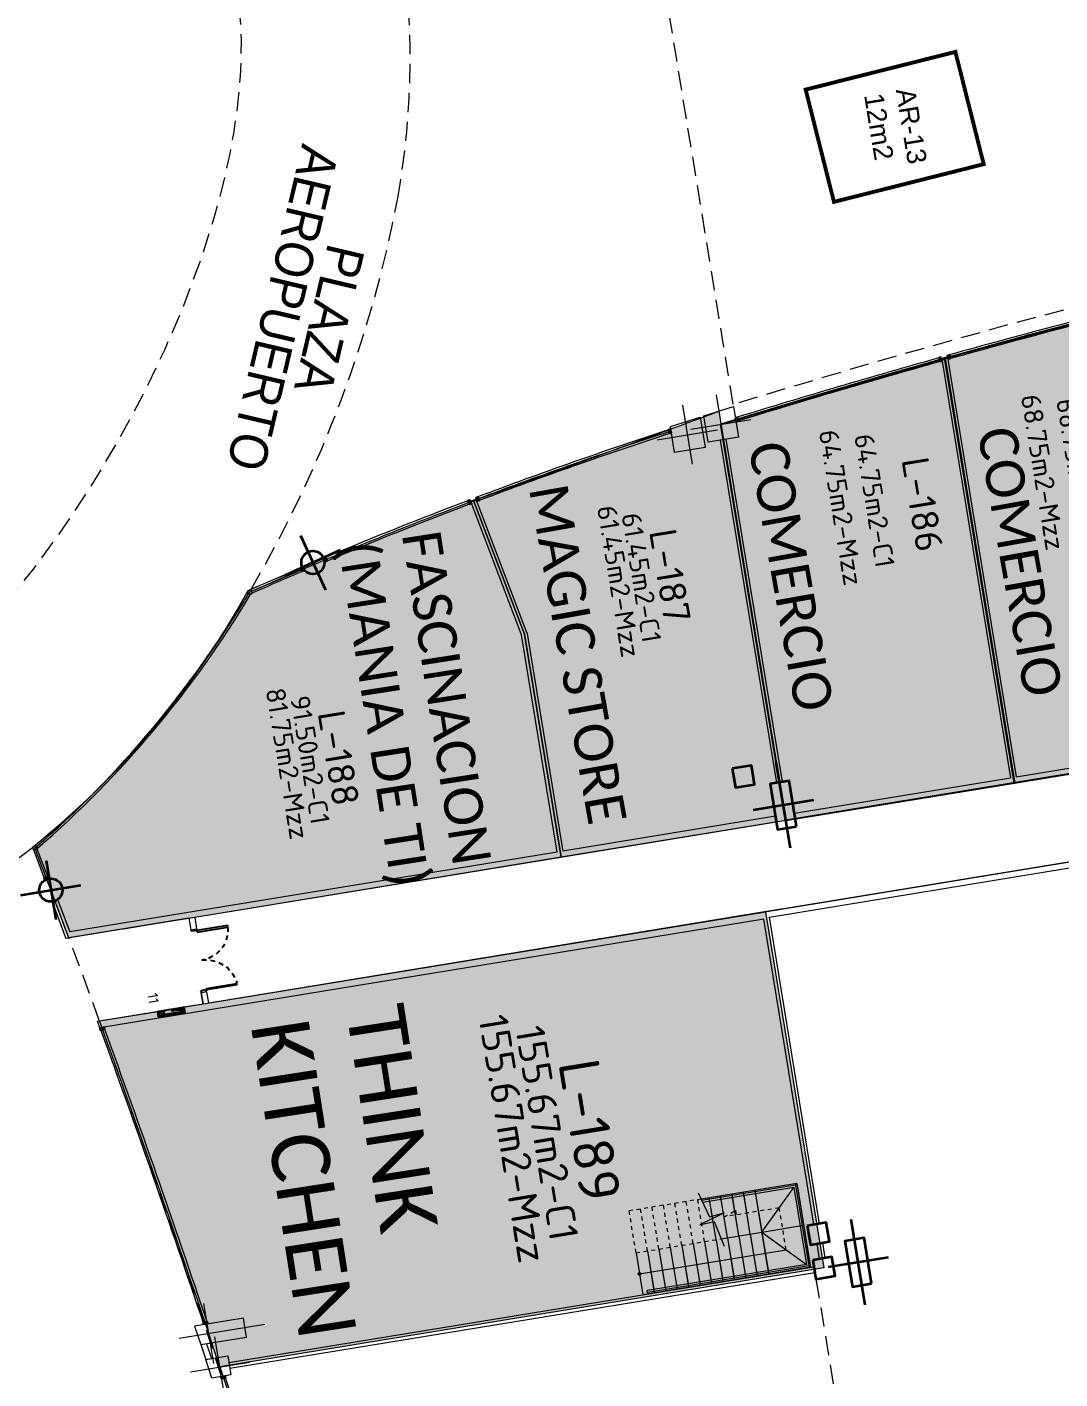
# Model space of a CAD drawing. Header units: metres. Extents: x 2 to 659295185, y -28 to 1124222152.
# Drawn here: x 655519.72 to 655546.47, y 1126526.13 to 1126561.16 of the extents above; entities that cross this region are included whole.
import ezdxf
from ezdxf.enums import TextEntityAlignment as Align

# ---------------------------------------------------------------- set-up
doc = ezdxf.new("R2010")
doc.units = ezdxf.units.M
doc.header["$MEASUREMENT"] = 0
for name, pattern in [('CCSM_C1_CUERPO BJ$0$CONTINUA', [0]), ('CCSM_C1_CUERPO BJ$0$HIDDEN2', [0.1875, 0.125, -0.0625]), ('CCSM_C1_CUERPO CK$0$CONTINUA', [0]), ('CCSM_C1_CUERPO CK$0$DASHED', [0.75, 0.5, -0.25]), ('CCSM_C1_CUERPO CK$0$HIDDEN', [0.375, 0.25, -0.125]), ('CCSM_C1_CUERPO EL$0$DASHED', [0.75, 0.5, -0.25]), ('CONTINUA', [0]), ('DASHDOT', [1, 0.5, -0.25, 0, -0.25]), ('DASHED', [0.75, 0.5, -0.25]), ('HIDDEN', [0.375, 0.25, -0.125])]:
    doc.linetypes.add(name, pattern=pattern)
doc.layers.get('0').update_dxf_attribs({"linetype": 'CONTINUOUS'})
for name, color, linetype in [('CCSM_C1_CUERPO BJ$0$A-AREAS COMERCIALES', 151, 'CONTINUOUS'), ('CCSM_C1_CUERPO BJ$0$A-EQUIPOS', 9, 'CONTINUOUS'), ('CCSM_C1_CUERPO BJ$0$A-FRENTE DE LOCAL', 4, 'CONTINUOUS'), ('CCSM_C1_CUERPO BJ$0$A-LOCAL ID', 7, 'CONTINUOUS'), ('CCSM_C1_CUERPO BJ$0$A-MARCOS LOCALES', 4, 'CONTINUOUS'), ('CCSM_C1_CUERPO BJ$0$A-PARED', 2, 'CCSM_C1_CUERPO BJ$0$CONTINUA'), ('CCSM_C1_CUERPO BJ$0$A-PUERTA', 5, 'CCSM_C1_CUERPO BJ$0$CONTINUA'), ('CCSM_C1_CUERPO BJ$0$ID_AREA EXACTA', 7, 'CONTINUOUS'), ('CCSM_C1_CUERPO BJ$0$ID_Nº LOCAL', 7, 'CONTINUOUS'), ('CCSM_C1_CUERPO BJ$0$ID_RUBRO', 7, 'CONTINUOUS'), ('CCSM_C1_CUERPO CK$0$A-FRENTE DE LOCAL', 4, 'CONTINUOUS'), ('CCSM_C1_CUERPO CK$0$A-LOCAL ID', 7, 'CONTINUOUS'), ('CCSM_C1_CUERPO CK$0$A-MARCOS LOCALES', 4, 'CONTINUOUS'), ('CCSM_C1_CUERPO CK$0$A-PARED', 2, 'CCSM_C1_CUERPO CK$0$CONTINUA'), ('CCSM_C1_CUERPO CK$0$A-PROYECCIONES SUP', 5, 'CCSM_C1_CUERPO CK$0$DASHED'), ('CCSM_C1_CUERPO CK$0$ID_AREA EXACTA', 7, 'CONTINUOUS'), ('CCSM_C1_CUERPO CK$0$ID_Nº LOCAL', 7, 'CONTINUOUS'), ('CCSM_C1_CUERPO CK$0$ID_RUBRO', 7, 'CONTINUOUS'), ('CCSM_C1_CUERPO EL$0$A-PROYECCIONES', 5, 'CCSM_C1_CUERPO EL$0$DASHED'), ('CCSM_XREF KIOSKOSE$0$Kiosco General', 154, 'CONTINUOUS')]:
    doc.layers.add(name, color=color, linetype=linetype)
for name, color, linetype, lineweight in [('CCSM_C1_CUERPO BJ$0$ENUMERACIÓN DE CAJETIN DE EXTINSIÓN', 8, 'CONTINUOUS', 0), ('CCSM_XREF ESTRUCTURA15$0$E-CA-COLUMNA', 2, 'CONTINUOUS', 35), ('CCSM_XREF ESTRUCTURA15$0$E-CC-COLUMNA', 2, 'CONTINUOUS', 35), ('CCSM_XREF ESTRUCTURA15$0$E-CJ-COLUMNA', 2, 'CONTINUOUS', 35), ('CCSM_XREF ESTRUCTURA15$0$E-CK-COLUMNA', 2, 'CONTINUOUS', 35), ('LOCALES ASIGNADOS', 41, 'DASHDOT', 0), ('LOCALES PROPIOS', 101, 'CONTINUA', 0), ('NOMBRES LOCATARIOS', 7, 'CONTINUA', 0), ('XREF ESCALERAS', 252, 'CONTINUOUS', 0)]:
    doc.layers.add(name, color=color, linetype=linetype, lineweight=lineweight)
doc.layers.add('CCSM_C1_CUERPO CK$0$A-AREAS COMERCIALES', color=151, linetype='CONTINUOUS', plot=False)
doc.styles.add('CCSM_C1_CUERPO BJ$0$ROMANS', font='romans__.ttf')
doc.styles.add('CCSM_C1_CUERPO CK$0$ROMANS', font='romans__.ttf')
doc.styles.add('CCSM_C1_CUERPO CK$0$sigo', font='arial.ttf', dxfattribs={"width": 0.9})
doc.styles.add('CCSM_XREF KIOSKOSE$0$Standard', font='txt')
doc.styles.get("Standard").update_dxf_attribs({"font": 'tahoma.ttf'})

# ---------------------------------------------------------------- blocks, each defined once
blk = doc.blocks.new('CCSM_C1_CUERPO BJ$0$MARCO LOCAL-COLUMNA')
at = {"layer": 'CCSM_C1_CUERPO BJ$0$A-MARCOS LOCALES'}
for points in [[(655585.123, 1126575.588), (655585.173, 1126575.588), (655585.173, 1126575.488), (655585.123, 1126575.488)], [(655585.128, 1126575.583), (655585.168, 1126575.583), (655585.168, 1126575.493), (655585.128, 1126575.493)]]:
    blk.add_lwpolyline(points, close=True, dxfattribs=at)
blk = doc.blocks.new('CCSM_C1_CUERPO BJ$0$P. Doble 180+')
for p, q in [((-0.138, 1.765), (-0.138, 1.75)), ((-0.018, 1.765), (-0.018, 1.75)), ((-0.953, 1.72), (-0.153, 1.72)), ((-0.953, 1.72), (-0.953, 1.68)), ((-0.153, 1.68), (-0.953, 1.68)), ((-0.138, 1.75), (-0.153, 1.75)), ((-0.153, 1.75), (-0.153, 1.725)), ((-0.153, 1.725), (-0.108, 1.725)), ((-0.153, 1.72), (-0.153, 1.68)), ((-0.108, 1.715), (-0.003, 1.726)), ((-0.108, 1.725), (-0.108, 1.715)), ((-0.018, 1.75), (-0.003, 1.75)), ((-0.003, 1.75), (-0.003, 1.725)), ((-0.153, 0.201), (-0.953, 0.201)), ((-0.953, 0.161), (-0.953, 0.201)), ((-0.953, 0.161), (-0.953, 0.201)), ((-0.953, 0.161), (-0.153, 0.161)), ((-0.153, 0.161), (-0.153, 0.201)), ((-0.153, 0.156), (-0.108, 0.156)), ((-0.153, 0.131), (-0.153, 0.156)), ((-0.138, 0.131), (-0.153, 0.131)), ((-0.138, 0.116), (-0.138, 0.131)), ((-0.108, 0.166), (-0.003, 0.156)), ((-0.108, 0.156), (-0.108, 0.166)), ((-0.018, 0.116), (-0.018, 0.131)), ((-0.018, 0.131), (-0.003, 0.131)), ((-0.003, 0.131), (-0.003, 0.156))]:
    blk.add_line(p, q)
at = {"color": 8, "linetype": 'CCSM_C1_CUERPO BJ$0$HIDDEN2'}
for centre, radius, start, end in [((-0.168, 1.726), 0.786, 183.0679, 271.0767), ((-0.135, 0.118), 0.822, 91.2277, 174.0069)]:
    blk.add_arc(centre, radius, start, end, dxfattribs=at)
blk = doc.blocks.new('CCSM_C1_CUERPO BJ$0$FRENTE DE LOCAL')
for points in [[(-0.14, 0), (-0.09, 0), (-0.09, -0.1), (-0.14, -0.1)], [(-0.135, -0.005), (-0.095, -0.005), (-0.095, -0.095), (-0.135, -0.095)], [(-0.085, -0.005), (-0.075, -0.005), (-0.075, 0), (-0.09, 0), (-0.09, -0.055), (0.09, -0.055), (0.09, 0), (0.075, 0), (0.075, -0.005), (0.085, -0.005), (0.085, -0.05), (-0.085, -0.05)], [(0.14, 0), (0.09, 0), (0.09, -0.1), (0.14, -0.1)], [(0.135, -0.005), (0.095, -0.005), (0.095, -0.095), (0.135, -0.095)]]:
    blk.add_lwpolyline(points, close=True)
blk = doc.blocks.new('CCSM_C1_CUERPO BJ$0$FRENTE DE LOCAL2')
for points in [[(-0.05, -0.05), (-0.05, 0), (0.05, 0), (0.05, -0.05)], [(-0.045, -0.045), (-0.045, -0.005), (0.045, -0.005), (0.045, -0.045)]]:
    blk.add_lwpolyline(points, close=True)
blk = doc.blocks.new('CCSM_C1_CUERPO BJ$0$IDENT LOCAL')
at = {"style": 'CCSM_C1_CUERPO BJ$0$ROMANS'}
for tag, height, p in [('AREA-EXACTA', 0.5, (0.587, 0.096)), ('NºLOCAL', 0.7, (1.17, 0.119)), ('RUBRO', 0.35, (0, 0)), ('USO', 0.35, (-0.587, -0.096))]:
    blk.add_attdef(tag, text='', height=height, rotation=279.3085, dxfattribs=at).set_placement(p, align=Align.BOTTOM_CENTER)
blk = doc.blocks.new('CCSM_C1_CUERPO CK$0$MARCO LOCAL-PARED')
for points in [[(655585.328, 1126575.539), (655585.378, 1126575.539), (655585.378, 1126575.439), (655585.328, 1126575.439)], [(655585.333, 1126575.534), (655585.373, 1126575.534), (655585.373, 1126575.444), (655585.333, 1126575.444)], [(655585.393, 1126575.539), (655585.393, 1126575.534), (655585.383, 1126575.534), (655585.383, 1126575.489), (655585.553, 1126575.489), (655585.553, 1126575.534), (655585.543, 1126575.534), (655585.543, 1126575.539), (655585.558, 1126575.539), (655585.558, 1126575.484), (655585.378, 1126575.484), (655585.378, 1126575.539)], [(655585.608, 1126575.539), (655585.558, 1126575.539), (655585.558, 1126575.439), (655585.608, 1126575.439)], [(655585.603, 1126575.534), (655585.563, 1126575.534), (655585.563, 1126575.444), (655585.603, 1126575.444)]]:
    blk.add_lwpolyline(points, close=True)
blk = doc.blocks.new('CCSM_C1_CUERPO CK$0$MARCO LOCAL-COLUMNA')
at = {"layer": 'CCSM_C1_CUERPO CK$0$A-MARCOS LOCALES'}
for points in [[(655585.123, 1126575.588), (655585.173, 1126575.588), (655585.173, 1126575.488), (655585.123, 1126575.488)], [(655585.128, 1126575.583), (655585.168, 1126575.583), (655585.168, 1126575.493), (655585.128, 1126575.493)]]:
    blk.add_lwpolyline(points, close=True, dxfattribs=at)
blk = doc.blocks.new('CCSM_C1_CUERPO CK$0$IDENT LOCAL')
at = {"style": 'CCSM_C1_CUERPO CK$0$ROMANS'}
for tag, height, p in [('AREA-EXACTA', 0.5, (0.869, 0.18)), ('NºLOCAL', 0.7, (1.954, 0.057)), ('RUBRO', 0.35, (0, 0)), ('USO', 0.35, (-0.839, -0.137))]:
    blk.add_attdef(tag, text='', height=height, rotation=279.3085, dxfattribs=at).set_placement(p, align=Align.BOTTOM_CENTER)
blk = doc.blocks.new('CCSM_XREF ESTRUCTURA15$0$CCSM_COLUM REDONDA')
at = {"color": 5}
for p, q in [((0, 0.774), (0, -0.774)), ((-0.789, 0), (0.789, 0))]:
    blk.add_line(p, q, dxfattribs=at)
blk.add_circle((0, 0), 0.3)
blk = doc.blocks.new('CCSM_XREF ESTRUCTURA15$0$CCSM_COLUMNA REC')
at = {"layer": 'CCSM_XREF ESTRUCTURA15$0$E-CA-COLUMNA'}
blk.add_lwpolyline([(-0.25, -0.25), (0.25, -0.25), (0.25, 0.25), (-0.25, 0.25)], close=True, dxfattribs=at)
blk = doc.blocks.new('CCSM_XREF ESTRUCTURA15$0$COLUM REC 120x50 mid')
at = {"color": 5}
for p, q in [((0, 1.124), (0, -1.124)), ((-0.789, 0), (0.789, 0))]:
    blk.add_line(p, q, dxfattribs=at)
at = {"color": 2}
blk.add_lwpolyline([(-0.25, 0.6), (-0.25, -0.6), (0.25, -0.6), (0.25, 0.6)], close=True, dxfattribs=at)
blk = doc.blocks.new('CCSM_C1_CUERPO BJ$0$CAJA DE MANGUERA')
for points in [[(0.444, 0.073), (0.473, -0.106), (0.44, -0.111), (0.417, 0.034), (-0.406, -0.1), (-0.382, -0.246), (-0.415, -0.251), (-0.444, -0.073)], [(0.417, 0.034), (0.44, -0.111), (-0.382, -0.246), (-0.406, -0.1)], [(0.299, 0.008), (0.393, -0.108), (0.246, -0.132)], [(-0.378, -0.123), (-0.288, -0.201), (-0.303, -0.111), (-0.363, -0.214)]]:
    blk.add_lwpolyline(points, close=True)
for points in [[(-0.295, -0.156), (-0.019, -0.111), (-0.012, -0.152)], [(-0.248, -0.149), (-0.241, -0.193)], [(-0.196, -0.14), (-0.189, -0.185)], [(-0.151, -0.133), (-0.144, -0.177)], [(-0.107, -0.125), (-0.1, -0.17)], [(-0.062, -0.118), (-0.055, -0.163)]]:
    blk.add_lwpolyline(points)
blk = doc.blocks.new('stairs')
at = {"layer": 'XREF ESCALERAS'}
for p, q in [((655586.147, 1126406.541), (655586.147, 1126404.035)), ((655586.147, 1126406.541), (655588.347, 1126406.541)), ((655586.147, 1126406.541), (655586.147, 1126404.035)), ((655586.147, 1126406.541), (655588.347, 1126406.541)), ((655586.187, 1126406.501), (655586.147, 1126406.541)), ((655586.237, 1126406.541), (655588.257, 1126406.541)), ((655587.247, 1126405.441), (655587.247, 1126406.541)), ((655587.247, 1126405.441), (655587.247, 1126406.541)), ((655588.307, 1126406.501), (655588.347, 1126406.541)), ((655588.347, 1126406.541), (655588.347, 1126402.141)), ((655588.347, 1126406.541), (655588.347, 1126402.141)), ((655586.187, 1126406.501), (655588.307, 1126406.501)), ((655586.187, 1126406.501), (655586.187, 1126404.035)), ((655586.237, 1126406.451), (655588.257, 1126406.451)), ((655586.237, 1126406.451), (655586.237, 1126404.057)), ((655587.247, 1126405.441), (655586.237, 1126406.451)), ((655587.247, 1126405.441), (655588.257, 1126406.451)), ((655588.257, 1126406.451), (655588.257, 1126402.274)), ((655588.307, 1126406.501), (655588.307, 1126402.275)), ((655587.797, 1126402.141), (655587.797, 1126405.991)), ((655586.147, 1126405.441), (655586.187, 1126405.441)), ((655586.147, 1126405.441), (655588.347, 1126405.441)), ((655586.187, 1126405.141), (655586.147, 1126405.141)), ((655587.247, 1126405.141), (655586.147, 1126405.141)), ((655586.237, 1126405.441), (655588.257, 1126405.441)), ((655587.247, 1126405.141), (655586.237, 1126405.141)), ((655587.247, 1126404.376), (655587.247, 1126405.441)), ((655587.247, 1126404.376), (655587.247, 1126405.441)), ((655587.247, 1126405.141), (655588.257, 1126405.141)), ((655587.247, 1126405.141), (655588.347, 1126405.141)), ((655588.307, 1126405.441), (655588.347, 1126405.441)), ((655588.307, 1126405.141), (655588.347, 1126405.141)), ((655586.187, 1126404.841), (655586.147, 1126404.841)), ((655587.247, 1126404.841), (655586.147, 1126404.841)), ((655587.247, 1126404.841), (655586.237, 1126404.841)), ((655587.247, 1126404.841), (655588.257, 1126404.841)), ((655587.247, 1126404.841), (655588.347, 1126404.841)), ((655588.307, 1126404.841), (655588.347, 1126404.841)), ((655586.187, 1126404.541), (655586.147, 1126404.541)), ((655587.247, 1126404.541), (655586.147, 1126404.541)), ((655587.247, 1126404.541), (655586.237, 1126404.541)), ((655587.247, 1126404.541), (655588.257, 1126404.541)), ((655587.247, 1126404.541), (655588.347, 1126404.541)), ((655588.307, 1126404.541), (655588.347, 1126404.541)), ((655586.187, 1126404.241), (655586.147, 1126404.241)), ((655587.247, 1126404.241), (655586.147, 1126404.241)), ((655587.247, 1126404.241), (655586.237, 1126404.241)), ((655587.247, 1126404.241), (655588.257, 1126404.241)), ((655587.247, 1126404.241), (655588.347, 1126404.241)), ((655588.307, 1126404.241), (655588.347, 1126404.241)), ((655587.247, 1126403.941), (655588.257, 1126403.941)), ((655587.247, 1126403.941), (655588.347, 1126403.941)), ((655588.307, 1126403.941), (655588.347, 1126403.941)), ((655587.247, 1126403.641), (655588.257, 1126403.641)), ((655587.247, 1126403.641), (655588.347, 1126403.641)), ((655588.307, 1126403.641), (655588.347, 1126403.641)), ((655587.247, 1126403.341), (655588.257, 1126403.341)), ((655587.247, 1126403.341), (655588.347, 1126403.341)), ((655587.247, 1126403.041), (655588.257, 1126403.041)), ((655587.247, 1126403.041), (655588.347, 1126403.041)), ((655588.307, 1126403.341), (655588.347, 1126403.341)), ((655588.307, 1126403.041), (655588.347, 1126403.041)), ((655587.247, 1126402.741), (655588.257, 1126402.741)), ((655587.247, 1126402.741), (655588.347, 1126402.741)), ((655588.307, 1126402.741), (655588.347, 1126402.741)), ((655587.247, 1126402.441), (655588.257, 1126402.441)), ((655587.247, 1126402.441), (655588.347, 1126402.441)), ((655588.307, 1126402.441), (655588.347, 1126402.441)), ((655587.247, 1126402.141), (655588.347, 1126402.141)), ((655587.247, 1126402.141), (655588.347, 1126402.141))]:
    blk.add_line(p, q, dxfattribs=at)
at = {"layer": 'XREF ESCALERAS', "linetype": 'CCSM_C1_CUERPO CK$0$HIDDEN', "ltscale": 0.02}
for p, q in [((655587.247, 1126402.141), (655587.247, 1126404.376)), ((655587.247, 1126402.141), (655587.247, 1126404.376)), ((655586.147, 1126404.035), (655586.147, 1126404.032)), ((655586.187, 1126403.941), (655586.147, 1126403.941)), ((655586.187, 1126404.035), (655586.187, 1126404.043)), ((655586.187, 1126403.641), (655586.147, 1126403.641)), ((655586.187, 1126403.341), (655586.147, 1126403.341)), ((655586.187, 1126403.041), (655586.147, 1126403.041)), ((655586.187, 1126402.741), (655586.147, 1126402.741)), ((655586.187, 1126402.441), (655586.147, 1126402.441))]:
    blk.add_line(p, q, dxfattribs=at)
at = {"layer": 'XREF ESCALERAS', "linetype": 'HIDDEN', "ltscale": 0.02}
for p, q in [((655586.147, 1126404.035), (655586.147, 1126402.141)), ((655587.247, 1126403.941), (655586.147, 1126403.941)), ((655587.247, 1126403.641), (655586.147, 1126403.641)), ((655587.247, 1126403.341), (655586.147, 1126403.341)), ((655587.247, 1126403.041), (655586.147, 1126403.041)), ((655587.247, 1126402.741), (655586.147, 1126402.741)), ((655587.247, 1126402.441), (655586.147, 1126402.441)), ((655587.247, 1126402.141), (655586.147, 1126402.141)), ((655587.247, 1126402.141), (655586.147, 1126402.141))]:
    blk.add_line(p, q, dxfattribs=at)
at = {"layer": 'XREF ESCALERAS', "linetype": 'CCSM_C1_CUERPO CK$0$HIDDEN', "ltscale": 0.02}
blk.add_lwpolyline([(655587.797, 1126405.991), (655586.697, 1126405.991), (655586.697, 1126404.541), (655586.585, 1126404.861), (655586.697, 1126404.862)], dxfattribs=at)
at = {"layer": 'XREF ESCALERAS'}
blk.add_lwpolyline([(655585.973, 1126403.983), (655586.636, 1126404.168), (655586.594, 1126404.565), (655586.802, 1126403.885), (655586.771, 1126404.266), (655587.451, 1126404.424)], dxfattribs=at)
blk.add_circle((655587.797, 1126402.141), 0.0379, dxfattribs=at)
blk.add_circle((655587.797, 1126402.141), 0.0379, dxfattribs=at)
blk.add_arc((655588.282, 1126402.276), 0.0251, 184.3725, 356.1588, dxfattribs=at)

msp = doc.modelspace()

# ---------------------------------------------------------------- hatches: boundary and pattern name
at = {"layer": 'LOCALES ASIGNADOS'}
for points in [[(655549.3154, 1126554.1221), (655543.4888, 1126552.5761), (655545.2927, 1126541.5707), (655551.2136, 1126542.5412)], [(655537.6337, 1126551.203, -0.0038084), (655531.284, 1126548.8879), (655532.6018, 1126545.4264), (655533.5493, 1126539.6459), (655539.3716, 1126540.6002)], [(655521.6244, 1126535.3209), (655522.0005, 1126534.279), (655522.5655, 1126532.6936), (655522.9349, 1126531.6446), (655523.4421, 1126530.1869), (655524.0153, 1126528.5243), (655524.7126, 1126526.4427), (655540.3616, 1126529.0077), (655538.8474, 1126538.2343), (655521.5933, 1126535.4062)]]:
    msp.add_hatch(color=256, dxfattribs=at).paths.add_polyline_path(points)
h = msp.add_hatch(color=256, dxfattribs=at)
edge = h.paths.add_edge_path()
edge.add_line((655531.284, 1126548.8879), (655532.6018, 1126545.4264))
edge.add_line((655532.6018, 1126545.4264), (655533.5493, 1126539.6459))
edge.add_line((655533.5493, 1126539.6459), (655520.7994, 1126537.5561))
edge.add_arc((655227.9303, 1126428.1856), 312.6247, 20.477887, 20.935049)
edge.add_arc((655503.8455, 1126558.7745), 24.7983, 310.39884, 320.43715)
edge.add_arc((655500.1267, 1126561.9104), 29.6625, 320.34271, 328.73488)
edge.add_arc((655573.1277, 1126438.2617), 118.2753, 110.718815, 113.755919, ccw=False)
h = msp.add_hatch(color=256, dxfattribs=at)
edge = h.paths.add_edge_path()
edge.add_line((655523.1959, 1126484.6977), (655511.4574, 1126482.7737))
edge.add_arc((492466.1192, 1099756.7687), 165221.2506, 9.306558127, 9.309002861, ccw=False)
edge.add_line((655512.5976, 1126475.8167), (655524.4397, 1126477.7575))
edge.add_arc((655211.3975, 1126425.2356), 317.4177, 9.524316, 10.79705)
h = msp.add_hatch(color=256, dxfattribs=at)
edge = h.paths.add_edge_path()
edge.add_arc((219491.1056, 1054914.3756), 441878.9229, 9.308049718, 9.309563548, ccw=False)
edge.add_line((655551.8097, 1126384.9626), (655564.5398, 1126387.0492))
edge.add_line((655564.5398, 1126387.0492), (655562.5867, 1126398.9652))
edge.add_line((655562.5867, 1126398.9652), (655552.3922, 1126397.2942))
edge.add_line((655552.3922, 1126397.2942), (655552.4569, 1126396.8995))
edge.add_line((655552.4569, 1126396.8995), (655549.9212, 1126396.4839))
at = {"layer": 'LOCALES PROPIOS'}
msp.add_hatch(color=256, dxfattribs=at).paths.add_polyline_path([(655543.3542, 1126552.5377), (655543.4889, 1126552.576), (655545.2926, 1126541.5707), (655539.3716, 1126540.6002), (655537.6894, 1126550.8633), (655539.9278, 1126551.5452)])

# ---------------------------------------------------------------- linework, layer by layer
for points in [[(655549.3154, 1126554.1221), (655551.2136, 1126542.5412), (655539.3716, 1126540.6002), (655537.6894, 1126550.8633), (655540.151, 1126551.6117), (655541.9099, 1126552.1271), (655543.4889, 1126552.576), (655545.6468, 1126553.1689), (655547.3999, 1126553.6329), (655549.3154, 1126554.1221)], [(655549.3154, 1126554.1221), (655551.2136, 1126542.5412), (655545.2927, 1126541.5707), (655543.4888, 1126552.5761), (655545.0307, 1126553.0021), (655548.2082, 1126553.8393), (655549.3155, 1126554.1221)], [(655543.3542, 1126552.5377), (655543.4889, 1126552.576), (655545.2926, 1126541.5707), (655539.3716, 1126540.6002), (655537.6894, 1126550.8633), (655539.9278, 1126551.5452), (655543.3542, 1126552.5377)]]:
    msp.add_lwpolyline(points)
at = {"layer": 'CCSM_C1_CUERPO BJ$0$A-AREAS COMERCIALES', "lineweight": 5}
for points in [[(655537.6337, 1126551.203), (655539.3716, 1126540.6002), (655533.5493, 1126539.6459), (655532.6018, 1126545.4264), (655531.284, 1126548.8879, 0.0038084)], [(655538.8472, 1126538.2343), (655540.3596, 1126529.0074), (655524.7124, 1126526.4427, 0.0065839), (655521.5933, 1126535.4062)]]:
    msp.add_lwpolyline(points, format="xyb", close=True, dxfattribs=at)
msp.add_lwpolyline([(655524.0597, 1126538.0905), (655520.8003, 1126537.5563, 0.0016394), (655519.9174, 1126539.8894, 0.0425531), (655522.9631, 1126542.9799, 0.0366341), (655525.4815, 1126546.5156, -0.0081206), (655529.0223, 1126548.0058, -0.0049882), (655531.284, 1126548.8879), (655532.6018, 1126545.4264), (655533.5493, 1126539.6459), (655524.0597, 1126538.0905)], format="xyb", dxfattribs=at)
at = {"layer": 'CCSM_C1_CUERPO BJ$0$A-FRENTE DE LOCAL', "lineweight": 5}
for p, q in [((655519.8889, 1126539.824), (655520.1622, 1126539.1067)), ((655520.2558, 1126539.1419), (655519.9823, 1126539.8597))]:
    msp.add_line(p, q, dxfattribs=at)
for points in [[(655521.628, 1126535.1622, -0.0062729), (655524.2784, 1126527.5869, -0.0072447)], [(655521.7228, 1126535.194, -0.0062759), (655524.3732, 1126527.6187, -0.0072423)]]:
    msp.add_lwpolyline(points, format="xyb", dxfattribs=at)
for centre, radius, start, end in [((655573.1406, 1126438.2243), 118.3649, 108.119035, 110.650547), ((655573.1277, 1126438.2617), 118.2753, 108.118727, 110.650996), ((655573.141, 1126438.223), 118.2663, 108.11906, 110.650364), ((655572.7746, 1126439.0955), 117.42, 110.769977, 112.707613), ((655572.7748, 1126439.0949), 117.3206, 110.769922, 112.707597), ((655572.5829, 1126439.5422), 116.9339, 113.048446, 113.740491), ((655573.1277, 1126438.2617), 118.2753, 113.070902, 113.732323), ((655572.5864, 1126439.5343), 116.8425, 113.048481, 113.7405), ((655505.9106, 1126557.2939), 22.2897, 308.72719, 331.03183), ((655502.3715, 1126560.2658), 26.8905, 310.83737, 329.13907), ((655502.3796, 1126560.2556), 26.9277, 310.8377, 329.14758)]:
    msp.add_arc(centre, radius, start, end, dxfattribs=at)
at = {"layer": 'CCSM_C1_CUERPO BJ$0$A-MARCOS LOCALES', "lineweight": 5}
msp.add_line((655536.3776, 1126550.7353), (655536.3926, 1126550.7378), dxfattribs=at)
msp.add_line((655536.3776, 1126550.7353), (655536.3926, 1126550.7378), dxfattribs=at)
for points in [[(655525.5462, 1126546.4894), (655525.4969, 1126546.4463), (655525.4116, 1126546.4985), (655525.4458, 1126546.5545), (655525.506, 1126546.5809)], [(655525.5401, 1126546.4907), (655525.4963, 1126546.4525), (655525.4184, 1126546.5001), (655525.4493, 1126546.5506), (655525.5034, 1126546.5743)], [(655519.9882, 1126539.883), (655519.9823, 1126539.8597), (655519.8889, 1126539.824), (655519.8584, 1126539.9037), (655519.9232, 1126539.9591)], [(655519.9827, 1126539.8818), (655519.9781, 1126539.8635), (655519.8917, 1126539.8305), (655519.8643, 1126539.9021), (655519.9227, 1126539.952)]]:
    msp.add_lwpolyline(points, close=True, dxfattribs=at)
at = {"layer": 'CCSM_C1_CUERPO BJ$0$A-PARED', "lineweight": 5}
for p, q in [((655531.3542, 1126548.9143), (655531.214, 1126548.8609)), ((655532.5291, 1126545.4068), (655531.214, 1126548.8609)), ((655532.6746, 1126545.446), (655531.3542, 1126548.9143)), ((655533.451, 1126539.7818), (655532.5291, 1126545.4068)), ((655532.6746, 1126545.446), (655533.599, 1126539.8061)), ((655539.1006, 1126540.7078), (655533.599, 1126539.8061)), ((655533.451, 1126539.7818), (655520.8211, 1126537.7117)), ((655520.3655, 1126538.4992), (655520.7239, 1126537.5437)), ((655520.5059, 1126538.5519), (655520.8211, 1126537.7117)), ((655539.2419, 1126538.299), (655524.4234, 1126535.8701)), ((655523.9117, 1126538.0662), (655520.7239, 1126537.5437)), ((655523.9117, 1126538.0662), (655520.7994, 1126537.5561)), ((655523.9117, 1126538.0662), (655522.2162, 1126537.7883)), ((655524.0597, 1126538.0905), (655524.108, 1126537.7954)), ((655524.3754, 1126536.163), (655524.2274, 1126536.1387)), ((655524.2754, 1126535.8458), (655524.2274, 1126536.1387)), ((655524.4234, 1126535.8701), (655524.3754, 1126536.163)), ((655524.2754, 1126535.8458), (655523.782, 1126535.7656)), ((655524.2184, 1126527.0204), (655524.2671, 1126526.8764))]:
    msp.add_line(p, q, dxfattribs=at)
for points in [[(655539.1249, 1126540.5598), (655539.1249, 1126540.5598), (655524.0597, 1126538.0905)], [(655538.8025, 1126538.0436), (655523.0269, 1126535.4578)], [(655523.9117, 1126538.0662), (655523.96, 1126537.7712), (655524.108, 1126537.7954)], [(655540.0996, 1126530.1301), (655538.8025, 1126538.0436)], [(655540.2476, 1126530.1544), (655538.9455, 1126538.0984)], [(655524.3754, 1126536.163), (655524.2274, 1126536.1387), (655524.2754, 1126535.8458)], [(655521.541, 1126535.3976), (655523.1013, 1126535.6527), (655523.1243, 1126535.5159)], [(655523.1312, 1126535.4749), (655521.6058, 1126535.2248), (655521.541, 1126535.3976)]]:
    msp.add_lwpolyline(points, dxfattribs=at)
at = {"layer": 'CCSM_C1_CUERPO CK$0$A-AREAS COMERCIALES', "lineweight": 5}
for points in [[(655549.3155, 1126554.1221), (655551.2137, 1126542.5412), (655545.2927, 1126541.5707), (655543.4888, 1126552.5761, -0.0069427)], [(655543.4888, 1126552.5761), (655545.2927, 1126541.5707), (655539.3716, 1126540.6002), (655537.6894, 1126550.8633, -0.0069626)], [(655578.7887, 1126523.1462), (655575.3353, 1126544.2151), (655538.8472, 1126538.2343), (655540.3596, 1126529.0074), (655524.7124, 1126526.4427, -0.009689), (655528.2966, 1126514.87), (655542.7447, 1126517.2382), (655543.4355, 1126517.3515)]]:
    msp.add_lwpolyline(points, format="xyb", close=True, dxfattribs=at)
at = {"layer": 'CCSM_C1_CUERPO CK$0$A-FRENTE DE LOCAL', "lineweight": 5}
for centre, radius, start, end in [((655601.9138, 1126344.1508), 216.5091, 104.156008, 105.621991), ((655601.9139, 1126344.1506), 216.4094, 104.155999, 105.62197), ((655602.3878, 1126342.46), 218.2651, 105.695788, 107.12589), ((655602.3878, 1126342.4599), 218.1652, 105.695803, 107.125886), ((655226.5943, 1126427.7587), 314.0771, 16.169051, 18.258987)]:
    msp.add_arc(centre, radius, start, end, dxfattribs=at)
at = {"layer": 'CCSM_C1_CUERPO CK$0$A-PARED', "lineweight": 5}
for p, q in [((655539.6183, 1126540.6407), (655599.5684, 1126550.467)), ((655538.9455, 1126538.0984), (655575.2115, 1126544.0428)), ((655539.594, 1126540.7887), (655539.6183, 1126540.6407)), ((655539.5942, 1126540.7889), (655539.6185, 1126540.6409)), ((655539.5942, 1126540.7889), (655539.6185, 1126540.6409)), ((655524.2192, 1126527.0204), (655524.3482, 1126526.6363)), ((655524.3692, 1126527.0451), (655524.4982, 1126526.6609))]:
    msp.add_line(p, q, dxfattribs=at)
for points in [[(655543.5615, 1126552.5964), (655545.3424, 1126541.7309)], [(655543.4161, 1126552.5557), (655545.1944, 1126541.7066)], [(655539.2839, 1126541.5992), (655537.8281, 1126550.4807)], [(655539.1358, 1126541.5749), (655537.6801, 1126550.4564)], [(655538.7732, 1126538.2222), (655585.2879, 1126545.8464)], [(655545.3424, 1126541.7309), (655557.0364, 1126543.6476)], [(655539.594, 1126540.7887), (655545.1944, 1126541.7066)], [(655540.2451, 1126529.242), (655540.1804, 1126529.6367)], [(655540.2455, 1126529.2422), (655540.1808, 1126529.637)], [(655540.2455, 1126529.2422), (655540.1808, 1126529.637)], [(655540.3932, 1126529.2663), (655540.3285, 1126529.661)], [(655524.947, 1126526.5571), (655540.1007, 1126529.041)], [(655524.9713, 1126526.4091), (655540.125, 1126528.893)]]:
    msp.add_lwpolyline(points, dxfattribs=at)
msp.add_arc((655602.0706, 1126343.5469), 217.0829, 105.635951, 105.675785, dxfattribs=at)
at = {"layer": 'CCSM_C1_CUERPO CK$0$A-PROYECCIONES SUP', "lineweight": 5}
msp.add_lwpolyline([(655524.753, 1126526.196, 0.0126879), (655520.3321, 1126538.7992, -0.1747814)], format="xyb", dxfattribs=at)
msp.add_arc((655505.8491, 1126557.4189), 22.4286, 292.19505, 308.65403, dxfattribs=at)
at = {"layer": 'CCSM_C1_CUERPO EL$0$A-PROYECCIONES', "lineweight": 5}
msp.add_line((655540.1533, 1126528.7203), (655542.0135, 1126517.3717), dxfattribs=at)
at = {"layer": 'CCSM_XREF ESTRUCTURA15$0$E-CC-COLUMNA', "color": 5, "lineweight": 5}
msp.add_line((655537.5643, 1126551.6268), (655537.8145, 1126550.0998), dxfattribs=at)
at = {"layer": 'CCSM_XREF ESTRUCTURA15$0$E-CC-COLUMNA', "lineweight": 5}
msp.add_line((655536.9109, 1126550.7357), (655538.4679, 1126550.9909), dxfattribs=at)
msp.add_lwpolyline([(655538.0194, 1126551.3227), (655538.1488, 1126550.5333), (655537.3594, 1126550.4039), (655537.248, 1126551.0833)], close=True, dxfattribs=at)
at = {"layer": 'CCSM_XREF ESTRUCTURA15$0$E-CJ-COLUMNA', "color": 5, "lineweight": 5}
for p, q in [((655536.6967, 1126551.3554), (655536.947, 1126549.8284)), ((655536.0434, 1126550.4643), (655537.6004, 1126550.7195)), ((655524.5523, 1126526.5291), (655524.2971, 1126528.086)), ((655525.879, 1126527.5459), (655523.6612, 1126527.1824))]:
    msp.add_line(p, q, dxfattribs=at)
at = {"layer": 'CCSM_XREF ESTRUCTURA15$0$E-CJ-COLUMNA', "lineweight": 5}
for points in [[(655537.1519, 1126551.0513), (655537.2813, 1126550.2619), (655536.4919, 1126550.1325), (655536.3807, 1126550.8105)], [(655525.3218, 1126527.7079), (655524.0578, 1126527.5007), (655524.2184, 1126527.0204), (655525.4026, 1126527.2145)]]:
    msp.add_lwpolyline(points, close=True, dxfattribs=at)
at = {"layer": 'CCSM_XREF ESTRUCTURA15$0$E-CK-COLUMNA', "color": 5, "lineweight": 5}
for p, q in [((655524.84, 1126525.6642), (655524.5848, 1126527.2212)), ((655523.949, 1126526.3175), (655525.4759, 1126526.5678))]:
    msp.add_line(p, q, dxfattribs=at)
at = {"layer": 'CCSM_XREF ESTRUCTURA15$0$E-CK-COLUMNA', "lineweight": 5}
msp.add_lwpolyline([(655524.347, 1126526.6361), (655524.9187, 1126526.7298), (655524.9996, 1126526.2364), (655524.5062, 1126526.1555)], close=True, dxfattribs=at)
at = {"layer": 'CCSM_XREF KIOSKOSE$0$Kiosco General', "linetype": 'DASHED', "lineweight": 5}
msp.add_line((655527.1181, 1126547.2728), (655525.5191, 1126546.5867), dxfattribs=at)
msp.add_lwpolyline([(655535.8844, 1126564.3489), (655595.5383, 1126574.1267), (655597.6961, 1126560.9623, 0.070177), (655538.0102, 1126551.3789)], format="xyb", close=True, dxfattribs=at)
at = {"layer": 'CCSM_XREF KIOSKOSE$0$Kiosco General', "linetype": 'DASHED', "lineweight": 5, "const_width": 0.1}
msp.add_lwpolyline([(655544.4974, 1126557.6033), (655543.7644, 1126560.5124), (655539.8857, 1126559.5352), (655540.6186, 1126556.6261)], close=True, dxfattribs=at)
at = {"layer": 'CCSM_XREF KIOSKOSE$0$Kiosco General', "linetype": 'DASHED', "lineweight": 5}
for centre, radius, start, end in [((655508.795, 1126560.3629), 20.8444, 349.93661, 9.03835), ((655498.0349, 1126562.6709), 31.8446, 329.66308, 349.23085)]:
    msp.add_arc(centre, radius, start, end, dxfattribs=at)
at = {"layer": 'CCSM_XREF KIOSKOSE$0$Kiosco General', "linetype": 'DASHED', "lineweight": 5, "extrusion": (0, 0, -1)}
msp.add_ellipse((655516.9551, 1126553.3192), major_axis=(-6.5591, -11.5161), ratio=0.4437073, dxfattribs=at)

# ---------------------------------------------------------------- block references
at = {"layer": 'CCSM_C1_CUERPO BJ$0$A-EQUIPOS', "lineweight": 5, "xscale": 0.7667190465733986, "yscale": 0.7667190465733986, "zscale": 0.7667190465733986, "rotation": 180.1059835685727}
msp.add_blockref('CCSM_C1_CUERPO BJ$0$CAJA DE MANGUERA', (655523.4644, 1126535.5723), dxfattribs=at)
at = {"layer": 'CCSM_C1_CUERPO BJ$0$A-LOCAL ID', "lineweight": 5}
ref = msp.add_blockref('CCSM_C1_CUERPO BJ$0$IDENT LOCAL', (655534.4033, 1126546.6178), dxfattribs=at)
ref.add_attrib('NºLOCAL', 'L-187', dxfattribs={"layer": 'CCSM_C1_CUERPO BJ$0$ID_Nº LOCAL', "height": 0.7, "rotation": 279.30845, "style": 'CCSM_C1_CUERPO BJ$0$ROMANS'}).set_placement((655535.8194, 1126546.8499), align=Align.BOTTOM_CENTER)
ref.add_attrib('RUBRO', '61.45m2-Mzz', dxfattribs={"layer": 'CCSM_C1_CUERPO BJ$0$ID_RUBRO', "height": 0.5, "rotation": 279.30845, "style": 'CCSM_C1_CUERPO BJ$0$ROMANS'}).set_placement((655534.6495, 1126546.7306), align=Align.BOTTOM_CENTER)
ref.add_attrib('AREA-EXACTA', '61.45m2-C1', dxfattribs={"layer": 'CCSM_C1_CUERPO BJ$0$ID_AREA EXACTA', "height": 0.5, "rotation": 279.30845, "style": 'CCSM_C1_CUERPO BJ$0$ROMANS'}).set_placement((655535.2367, 1126546.8268), align=Align.BOTTOM_CENTER)
ref = msp.add_blockref('CCSM_C1_CUERPO BJ$0$IDENT LOCAL', (655525.8195, 1126541.8961), dxfattribs=at)
ref.add_attrib('NºLOCAL', 'L-188', dxfattribs={"layer": 'CCSM_C1_CUERPO BJ$0$ID_Nº LOCAL', "height": 0.7, "rotation": 279.30845, "style": 'CCSM_C1_CUERPO BJ$0$ROMANS'}).set_placement((655527.2356, 1126542.1282), align=Align.BOTTOM_CENTER)
ref.add_attrib('RUBRO', '81.75m2-Mzz', dxfattribs={"layer": 'CCSM_C1_CUERPO BJ$0$ID_RUBRO', "height": 0.5, "rotation": 279.30845, "style": 'CCSM_C1_CUERPO BJ$0$ROMANS'}).set_placement((655526.0657, 1126542.0088), align=Align.BOTTOM_CENTER)
ref.add_attrib('AREA-EXACTA', '91.50m2-C1', dxfattribs={"layer": 'CCSM_C1_CUERPO BJ$0$ID_AREA EXACTA', "height": 0.5, "rotation": 279.30845, "style": 'CCSM_C1_CUERPO BJ$0$ROMANS'}).set_placement((655526.6529, 1126542.1051), align=Align.BOTTOM_CENTER)
ref = msp.add_blockref('CCSM_C1_CUERPO BJ$0$IDENT LOCAL', (655531.3406, 1126532.0901), dxfattribs=dict(at, xscale=1.500000000004734, yscale=1.500000000004734, zscale=1.500000000004734, rotation=0.0001439409006724268))
ref.add_attrib('NºLOCAL', 'L-189', dxfattribs={"layer": 'CCSM_C1_CUERPO BJ$0$ID_Nº LOCAL', "height": 1.05, "rotation": 279.3086, "style": 'CCSM_C1_CUERPO BJ$0$ROMANS'}).set_placement((655533.4648, 1126532.4383), align=Align.BOTTOM_CENTER)
ref.add_attrib('RUBRO', '155.67m2-Mzz', dxfattribs={"layer": 'CCSM_C1_CUERPO BJ$0$ID_RUBRO', "height": 0.75, "rotation": 279.3086, "style": 'CCSM_C1_CUERPO BJ$0$ROMANS'}).set_placement((655531.71, 1126532.2592), align=Align.BOTTOM_CENTER)
ref.add_attrib('AREA-EXACTA', '155.67m2-C1', dxfattribs={"layer": 'CCSM_C1_CUERPO BJ$0$ID_AREA EXACTA', "height": 0.75, "rotation": 279.3086, "style": 'CCSM_C1_CUERPO BJ$0$ROMANS'}).set_placement((655532.5908, 1126532.4036), align=Align.BOTTOM_CENTER)
at = {"layer": 'CCSM_C1_CUERPO BJ$0$A-MARCOS LOCALES', "lineweight": 5, "xscale": -1}
for name, p, rotation in [('CCSM_C1_CUERPO BJ$0$FRENTE DE LOCAL2', (655536.3931, 1126550.6878), 288.0988967995792), ('CCSM_C1_CUERPO BJ$0$FRENTE DE LOCAL', (655531.3019, 1126548.8409), 200.8423964626712)]:
    msp.add_blockref(name, p, dxfattribs=dict(at, rotation=rotation))
at = {"layer": 'CCSM_C1_CUERPO BJ$0$A-MARCOS LOCALES', "lineweight": 5}
for p, rotation in [((485989.0671, -165822.9713), 22.72268116917813), ((493080.063, -166733.7504), 23.03696751453463), ((1940832.038, 909887.6433), 110.6284895441879), ((1932191.4634, 863707.1946), 108.5633420473536), ((1932194.1297, 863699.5719), 108.5633420473536)]:
    msp.add_blockref('CCSM_C1_CUERPO BJ$0$MARCO LOCAL-COLUMNA', p, dxfattribs=dict(at, rotation=rotation))
at = {"layer": 'CCSM_C1_CUERPO BJ$0$A-PUERTA', "lineweight": 5, "xscale": -1, "rotation": 9.308455498313455}
msp.add_blockref('CCSM_C1_CUERPO BJ$0$P. Doble 180+', (655524.2431, 1126536.0278), dxfattribs=at)
at = {"layer": 'CCSM_C1_CUERPO CK$0$A-LOCAL ID', "lineweight": 5}
ref = msp.add_blockref('CCSM_C1_CUERPO CK$0$IDENT LOCAL', (655525.2935, 1126554.1171), dxfattribs=dict(at, xscale=0.7500000000606853, yscale=0.7500000000606853, zscale=0.7500000000606853, rotation=256.7627552223673))
ref.add_attrib('NºLOCAL', 'PLAZA', dxfattribs={"layer": 'CCSM_C1_CUERPO CK$0$ID_Nº LOCAL', "color": 0, "height": 0.975, "rotation": 256.76276, "style": 'CCSM_C1_CUERPO CK$0$sigo', "width": 0.9}).set_placement((655526.7901, 1126553.7651), align=Align.BOTTOM_CENTER)
ref.add_attrib('RUBRO', 'AEROPUERTO', dxfattribs={"layer": 'CCSM_C1_CUERPO CK$0$ID_RUBRO', "height": 0.975, "rotation": 256.76276, "style": 'CCSM_C1_CUERPO CK$0$sigo', "width": 0.9}).set_placement((655525.5821, 1126554.0492), align=Align.BOTTOM_CENTER)
ref = msp.add_blockref('CCSM_C1_CUERPO CK$0$IDENT LOCAL', (655545.6372, 1126549.5567), dxfattribs=at)
ref.add_attrib('AREA-EXACTA', '68.75m2-C1', dxfattribs={"layer": 'CCSM_C1_CUERPO CK$0$ID_AREA EXACTA', "height": 0.5, "rotation": 279.30845, "style": 'CCSM_C1_CUERPO CK$0$ROMANS'}).set_placement((655546.5065, 1126549.7368), align=Align.BOTTOM_CENTER)
ref.add_attrib('RUBRO', '68.75m2-Mzz', dxfattribs={"layer": 'CCSM_C1_CUERPO CK$0$ID_RUBRO', "height": 0.5, "rotation": 279.30845, "style": 'CCSM_C1_CUERPO CK$0$ROMANS'}).set_placement((655545.6372, 1126549.5567), align=Align.BOTTOM_CENTER)
ref.add_attrib('NºLOCAL', 'L-185', dxfattribs={"layer": 'CCSM_C1_CUERPO CK$0$ID_Nº LOCAL', "height": 0.7, "rotation": 279.30845, "style": 'CCSM_C1_CUERPO CK$0$ROMANS'}).set_placement((655547.5909, 1126549.6142), align=Align.BOTTOM_CENTER)
ref = msp.add_blockref('CCSM_C1_CUERPO CK$0$IDENT LOCAL', (655540.404, 1126548.6415), dxfattribs=at)
ref.add_attrib('AREA-EXACTA', '64.75m2-C1', dxfattribs={"layer": 'CCSM_C1_CUERPO CK$0$ID_AREA EXACTA', "height": 0.5, "rotation": 279.30845, "style": 'CCSM_C1_CUERPO CK$0$ROMANS'}).set_placement((655541.2734, 1126548.8215), align=Align.BOTTOM_CENTER)
ref.add_attrib('RUBRO', '64.75m2-Mzz', dxfattribs={"layer": 'CCSM_C1_CUERPO CK$0$ID_RUBRO', "height": 0.5, "rotation": 279.30845, "style": 'CCSM_C1_CUERPO CK$0$ROMANS'}).set_placement((655540.404, 1126548.6415), align=Align.BOTTOM_CENTER)
ref.add_attrib('NºLOCAL', 'L-186', dxfattribs={"layer": 'CCSM_C1_CUERPO CK$0$ID_Nº LOCAL', "height": 0.7, "rotation": 279.30845, "style": 'CCSM_C1_CUERPO CK$0$ROMANS'}).set_placement((655542.3577, 1126548.6989), align=Align.BOTTOM_CENTER)
at = {"layer": 'CCSM_C1_CUERPO CK$0$A-MARCOS LOCALES', "lineweight": 5}
for name, p, rotation in [('CCSM_C1_CUERPO CK$0$MARCO LOCAL-PARED', (982570.9884, 2388304.395), 195.6658268363666), ('CCSM_C1_CUERPO CK$0$MARCO LOCAL-COLUMNA', (360957.7944, -143168.1774), 17.13451184578101), ('CCSM_C1_CUERPO CK$0$MARCO LOCAL-COLUMNA', (-619644.3254, 1396541.032), 288.2406137649533)]:
    msp.add_blockref(name, p, dxfattribs=dict(at, rotation=rotation))
at = {"layer": 'CCSM_XREF ESTRUCTURA15$0$E-CC-COLUMNA', "lineweight": 5}
for p, rotation in [((655539.3069, 1126540.995), 189.3084512940928), ((655541.2477, 1126529.153), 189.3085952365848)]:
    msp.add_blockref('CCSM_XREF ESTRUCTURA15$0$COLUM REC 120x50 mid', p, dxfattribs=dict(at, rotation=rotation))
at = {"layer": 'CCSM_XREF ESTRUCTURA15$0$E-CJ-COLUMNA', "lineweight": 5}
for name, p, rotation in [('CCSM_XREF ESTRUCTURA15$0$CCSM_COLUM REDONDA', (655527.123, 1126547.2817), 24.62806616768404), ('CCSM_XREF ESTRUCTURA15$0$CCSM_COLUMNA REC', (655538.2732, 1126541.7375), 279.3084515912651), ('CCSM_XREF ESTRUCTURA15$0$CCSM_COLUM REDONDA', (655520.333, 1126538.797), 9.308451266684852), ('CCSM_XREF ESTRUCTURA15$0$CCSM_COLUMNA REC', (655540.214, 1126529.8956), 279.3085951751866)]:
    msp.add_blockref(name, p, dxfattribs=dict(at, rotation=rotation))
at = {"layer": 'CCSM_XREF ESTRUCTURA15$0$E-CK-COLUMNA', "lineweight": 5, "rotation": 279.3085951751866}
msp.add_blockref('CCSM_XREF ESTRUCTURA15$0$CCSM_COLUMNA REC', (655540.3596, 1126529.0074), dxfattribs=at)
at = {"layer": 'XREF ESCALERAS', "rotation": 279.3084514289749}
msp.add_blockref('stairs', (-562074.8721, 1591288.9337), dxfattribs=at)

# ---------------------------------------------------------------- texts
at = {"layer": 'CCSM_C1_CUERPO BJ$0$ENUMERACIÓN DE CAJETIN DE EXTINSIÓN', "lineweight": 5, "insert": (655523.094, 1126536.1524), "char_height": 0.26688, "width": 0.015658, "attachment_point": 1, "rotation": 279.32839, "style": 'CCSM_C1_CUERPO BJ$0$ROMANS'}
msp.add_mtext('11', dxfattribs=at)
at = {"layer": 'CCSM_XREF KIOSKOSE$0$Kiosco General', "lineweight": 5, "insert": (655542.7128, 1126559.609), "char_height": 0.2, "width": 7.561207, "attachment_point": 1, "rotation": 279.308, "style": 'CCSM_XREF KIOSKOSE$0$Standard'}
msp.add_mtext('\\pt2.6;{\\fArial|b0|i0|c0|p34;\\H2.5x;AR-13 \\P12m2}', dxfattribs=at)
at = {"layer": 'NOMBRES LOCATARIOS', "attachment_point": 1}
for s, width, insert, char_height, rotation in [('{\\fCalibri|b0|i0|c0|p34;\\C7;COMERCIO}', 9.33128, (655545.316, 1126550.8677, 420.665), 1, 280.07906), ('{\\fCalibri|b0|i0|c0|p34;\\C7;COMERCIO}', 9.33128, (655539.3853, 1126550.4868, 420.665), 1, 280.07906), ('{\\fCalibri|b0|i0|c0|p34;\\C7;MAGIC STORE}', 9.33128, (655533.6993, 1126549.3857, 420.665), 1, 280.07906), ('{\\fCalibri|b0|i0|c0|p34;\\C7;FASCINACION (MANIA DE TI)}', 12.716055, (655530.4117, 1126548.1661, 420.665), 1, 278.821), ('{\\fCalibri|b0|i0|c0|p34;\\C7;THINK \\PKITCHEN}', 12.716055, (655529.4633, 1126535.9124), 1.5, 278.821)]:
    msp.add_mtext_dynamic_manual_height_columns(s, width=width, gutter_width=25, heights=[0], dxfattribs=dict(at, insert=insert, char_height=char_height, rotation=rotation))

doc.saveas('drawing.dxf')
